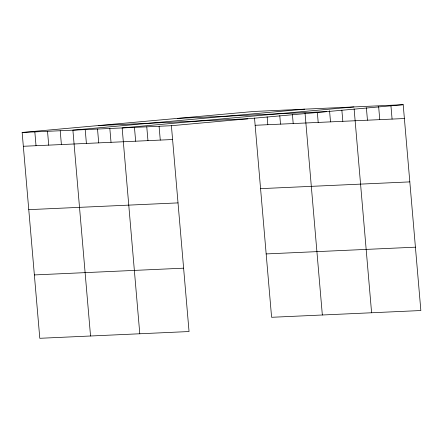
<?xml version="1.0" encoding="UTF-8"?>
<svg xmlns="http://www.w3.org/2000/svg" width="443" height="443" viewBox="0 0 443 443"><rect width="100%" height="100%" fill="white"/><g stroke="black" fill="none" stroke-linecap="round" stroke-linejoin="round"><path stroke-width="0.66" d="M22.15 132.463L171.402 125.707L189.045 331.541L39.798 338.297L22.15 132.463L253.955 111.459L403.202 104.703L420.85 310.537L271.598 317.293L254.52 118.043M304.701 109.161L72.896 130.164L90.544 335.999M353.951 106.935L122.146 127.933L139.794 333.773M171.402 125.707L403.202 104.703M177.46 118.392L326.707 111.636M98.645 125.53L247.897 118.774M255.14 125.28L404.387 118.53M23.335 146.284L172.587 139.528M260.573 188.646L409.819 181.89M28.767 209.65L178.02 202.894M266.165 253.928L415.418 247.177M34.366 274.931L183.612 268.176M390.892 105.262L392.077 119.084M378.632 106.475L379.762 119.643M366.378 107.693L367.452 120.197M354.118 108.906L371.599 312.769M341.863 110.124L342.821 121.316M329.548 110.678L330.511 121.869M317.349 112.555L318.196 122.429M305.039 113.109L322.343 314.995M292.408 114.344L293.2 123.558M279.777 115.579L280.513 124.134M267.146 116.808L267.827 124.71M159.087 126.266L160.272 140.088M146.771 126.82L147.962 140.641M134.462 127.379L135.647 141.201M109.836 128.492L111.021 142.314M97.521 129.051L98.706 142.873M85.211 129.605L86.396 143.432M60.209 130.74L61.394 144.562M47.523 131.311L48.708 145.138M34.836 131.887L36.021 145.708"/></g></svg>
